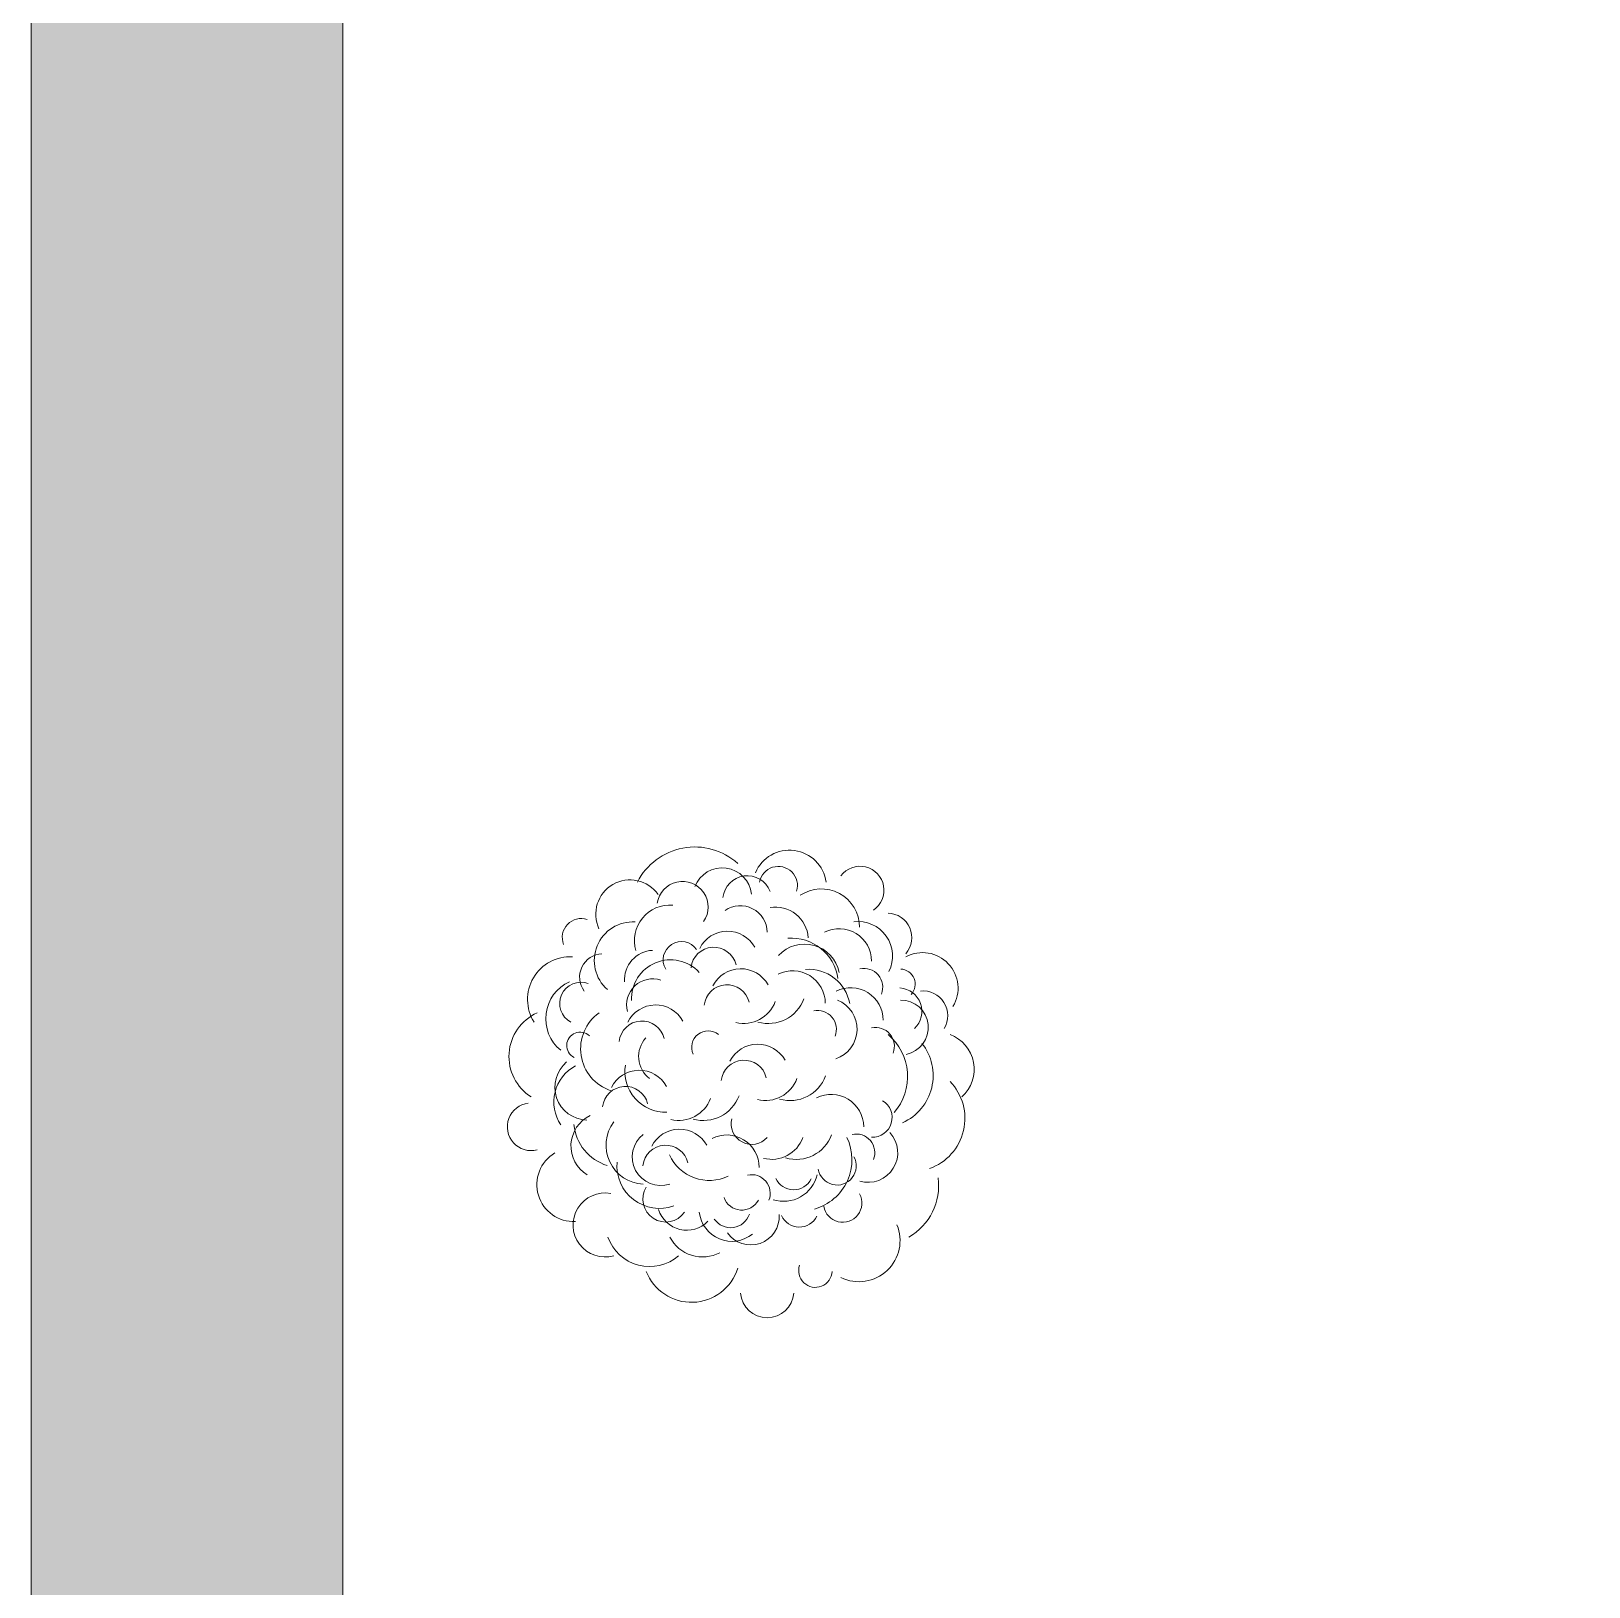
# Model space of a CAD drawing. Header units: millimetres. Extents: x 664 to 1534, y 1164 to 2765.
# Drawn here: x 683.48 to 690.98, y 1400.12 to 1407.6 of the extents above; entities that cross this region are included whole.
import ezdxf

# ---------------------------------------------------------------- set-up
doc = ezdxf.new("R2010")
doc.units = ezdxf.units.MM
for name, color, linetype, lineweight in [('Alambrado', 7, 'Continuous', 15), ('Calçadas', 7, 'Continuous', 13), ('Jardim', 92, 'Continuous', 20)]:
    doc.layers.add(name, color=color, linetype=linetype, lineweight=lineweight)
doc.linetypes.add('FENCELINE1', pattern='A,6.35,-2.54,[133,ltypeshp.shx,S=2.54,R=0,X=-2.54,Y=0],-2.54,25.4', length=36.83)

msp = doc.modelspace()

# ---------------------------------------------------------------- hatches: boundary and pattern name
at = {"layer": 'Calçadas'}
h = msp.add_hatch(dxfattribs=at)
h.set_pattern_fill('AR-SAND', color=256, scale=0.02, angle=-90, style=0)
h.set_pattern_definition([(307.5, (-540.2502, 1911.4388), (0.97882647, 0.03200063), [0, -0.77216, 0, -0.8636, 0, -0.8255]), (277.5, (-540.2502, 1911.4388), (1.4336502, -0.8990466), [0, -0.41656, 0, -0.69596, 0, -0.2667]), (237.5, (-540.2502, 1912.0636), (0.00287437, -1.58198474), [0, -0.254, 0, -0.9144, 0, -1.1938]), (227.5, (-540.2502, 1912.0636), (0.4458586, -1.5271129), [0, -0.127, 0, -0.59944, 0, -0.6858])])
h.paths.add_polyline_path([(683.4807, 1369.3206), (689.4807, 1358.0206), (689.4807, 1341.7749), (683.4807, 1330.7196), (683.4807, 1329.3387, 0.414214), (684.4807, 1328.3387), (684.9807, 1328.3387), (684.9807, 1328.6387), (684.9807, 1330.3387), (690.9807, 1341.3941), (690.9807, 1358.3941), (684.9807, 1369.6941), (684.9807, 1415.6941), (683.4807, 1415.6941)])
h.paths.add_polyline_path([(683.4807, 1294.8746), (684.9807, 1294.8746), (684.9807, 1323.3387), (684.4807, 1323.3387, 0.414214), (683.4807, 1322.3387)])

# ---------------------------------------------------------------- linework, layer by layer
at = {"layer": 'Alambrado', "linetype": 'FENCELINE1', "ltscale": 0.07}
msp.add_line((684.9807, 1415.6941), (684.9807, 1369.6941), dxfattribs=at)
at = {"layer": 'Calçadas'}
msp.add_line((683.4807, 1415.6941), (683.4807, 1369.3206), dxfattribs=at)
at = {"layer": 'Jardim'}
for centre, radius, start, end in [((686.6759, 1403.3668), 0.3106, 48.28337, 152.85399), ((687.1318, 1403.4837), 0.1784, 7.98267, 156.85447), ((686.8082, 1403.4346), 0.1421, 6.52948, 158.40049), ((687.0785, 1403.4922), 0.0918, 342.93671, 170.05732), ((687.4717, 1403.4694), 0.1152, 303.6973, 143.09374), ((686.3641, 1403.3541), 0.165, 35.1074, 205.13555), ((686.617, 1403.3883), 0.1233, 325.40107, 171.55952), ((686.9286, 1403.4212), 0.1179, 21.16688, 173.9023), ((687.2851, 1403.2914), 0.1842, 359.92819, 123.51165), ((686.1291, 1403.2424), 0.0911, 71.50625, 201.72963), ((686.5563, 1403.2271), 0.1709, 85.35064, 196.48032), ((686.8952, 1403.2654), 0.1292, 0.91964, 124.75563), ((687.0642, 1403.2291), 0.1588, 4.1483, 99.37848), ((687.6033, 1403.2413), 0.1177, 318.88006, 88.31284), ((686.3788, 1403.1307), 0.1866, 86.85597, 228.44396), ((686.8337, 1403.1219), 0.1501, 28.93752, 153.19587), ((687.3706, 1403.1277), 0.1565, 0.18665, 116.63362), ((687.4638, 1403.1536), 0.1646, 332.72766, 97.98182), ((686.4804, 1403.0373), 0.1429, 93.3457, 183.39687), ((686.6115, 1403.1343), 0.0881, 34.34073, 210.9284), ((686.7674, 1403.0845), 0.1103, 13.77423, 173.72093), ((687.2044, 1403.04), 0.1703, 11.45563, 137.24534), ((687.14, 1403.0116), 0.2276, 8.24003, 94.09258), ((686.0764, 1402.9437), 0.2057, 86.99493, 212.24909), ((686.2338, 1403.0516), 0.1123, 92.37076, 216.90541), ((686.5593, 1402.9461), 0.1883, 42.65784, 182.21739), ((687.7722, 1402.9977), 0.1714, 328.98613, 117.91307), ((686.1538, 1402.8509), 0.1956, 114.45392, 230.90089), ((686.128, 1402.9239), 0.1025, 69.89615, 241.56931), ((686.4734, 1402.9177), 0.1256, 71.85538, 194.98483), ((686.8973, 1402.9414), 0.1501, 28.93752, 153.19587), ((687.1479, 1402.9248), 0.1565, 0.18665, 116.63362), ((687.2241, 1402.8878), 0.2012, 10.21959, 94.20456), ((687.4907, 1403.0033), 0.0899, 338.10349, 102.63814), ((687.6643, 1403.017), 0.0729, 317.23898, 87.46236), ((686.831, 1402.904), 0.1103, 13.77423, 173.72093), ((687.4267, 1402.8432), 0.1565, 0.18665, 116.63362), ((687.6561, 1402.8859), 0.1133, 313.69062, 86.21275), ((687.7754, 1402.8663), 0.1186, 328.29983, 96.12531), ((686.0112, 1402.6693), 0.2302, 114.19546, 237.77892), ((686.3391, 1402.7065), 0.2129, 125.7229, 251.51261), ((686.4872, 1402.767), 0.1501, 28.93752, 153.19587), ((686.9124, 1402.9894), 0.161, 255.95233, 339.93729), ((687.0303, 1403.01), 0.1821, 253.97276, 339.82531), ((687.268, 1402.8004), 0.0899, 338.10349, 102.63814), ((687.3067, 1402.8006), 0.1507, 288.39057, 67.95012), ((687.6685, 1402.8088), 0.132, 280.84013, 90.86829), ((686.421, 1402.7296), 0.1103, 13.77423, 173.72093), ((687.5469, 1402.7189), 0.0899, 338.10349, 102.63814), ((686.1238, 1402.7221), 0.0644, 46.36687, 243.34511), ((686.5396, 1402.6693), 0.1339, 138.30862, 232.07705), ((686.7401, 1402.7129), 0.0794, 51.56054, 204.14125), ((686.9793, 1402.5783), 0.1501, 28.93752, 153.19587), ((687.437, 1402.5729), 0.2635, 318.76682, 49.8869), ((687.5752, 1402.5773), 0.2485, 294.0161, 38.58672), ((687.8439, 1402.6075), 0.1777, 311.61104, 69.97858), ((686.913, 1402.5409), 0.1103, 13.77423, 173.72093), ((686.1957, 1402.4497), 0.1985, 118.41557, 213.64575), ((686.1606, 1402.5215), 0.1586, 129.86765, 268.31469), ((686.4082, 1402.4524), 0.1501, 28.93752, 153.19587), ((686.5366, 1402.598), 0.1973, 171.2184, 271.44284), ((687.1345, 1402.639), 0.1821, 253.97276, 339.82531), ((686.3419, 1402.415), 0.1103, 13.77423, 173.72093), ((687.0165, 1402.6184), 0.161, 255.95233, 339.93729), ((687.7197, 1402.3714), 0.2568, 289.53628, 43.89293), ((685.8885, 1402.3307), 0.1148, 97.20398, 284.32459), ((686.5999, 1402.5225), 0.161, 255.95233, 339.93729), ((686.7179, 1402.5432), 0.1821, 253.97276, 339.82531), ((687.3326, 1402.3305), 0.1565, 0.18665, 116.63362), ((687.5318, 1402.3751), 0.0943, 266.89962, 59.63503), ((686.2411, 1402.2383), 0.1615, 115.18691, 239.0229), ((686.4362, 1402.242), 0.1877, 143.20479, 267.46313), ((686.9504, 1402.3454), 0.0992, 165.82781, 318.40852), ((686.3218, 1402.363), 0.2289, 185.46774, 252.96976), ((686.5129, 1402.1857), 0.1379, 128.0415, 287.9882), ((686.6023, 1402.169), 0.1501, 28.93752, 153.19587), ((686.8292, 1402.1349), 0.1565, 0.18665, 116.63362), ((687.0457, 1402.335), 0.161, 255.95233, 339.93729), ((687.1636, 1402.3556), 0.1821, 253.97276, 339.82531), ((687.1859, 1402.1726), 0.2466, 285.48567, 25.71011), ((687.4527, 1402.2062), 0.0899, 338.10349, 102.63814), ((687.5106, 1402.2063), 0.1427, 253.7154, 42.58721), ((686.093, 1402.0522), 0.1776, 120.79675, 272.66776), ((686.536, 1402.1315), 0.1103, 13.77423, 173.72093), ((686.5061, 1402.1433), 0.2054, 175.26901, 289.62566), ((686.746, 1402.2832), 0.2108, 204.49955, 295.61964), ((687.3612, 1402.1425), 0.0921, 189.43003, 28.82647), ((686.9493, 1402.0105), 0.0899, 338.10349, 102.63814), ((687.1031, 1402.1394), 0.1674, 252.57589, 346.34432), ((687.1516, 1402.1215), 0.0941, 204.6128, 334.04557), ((687.564, 1402.0485), 0.2862, 299.73501, 7.23703), ((686.2439, 1401.8582), 0.1541, 79.66834, 285.82679), ((686.5363, 1401.9825), 0.1101, 148.608, 325.19567), ((686.9022, 1402.0205), 0.0906, 199.42335, 331.94549), ((687.3884, 1401.9631), 0.0921, 189.43003, 28.82647), ((686.6374, 1401.9751), 0.1422, 197.34377, 315.71131), ((686.854, 1401.9364), 0.1571, 186.12264, 309.2521), ((686.8486, 1401.94), 0.0949, 214.03256, 341.85804), ((686.9455, 1401.8991), 0.1371, 214.71887, 3.6458), ((687.1787, 1401.9422), 0.0941, 204.6128, 334.04557), ((687.4661, 1401.7834), 0.1982, 244.13492, 22.58196), ((686.4588, 1401.8718), 0.2137, 199.61791, 310.74759), ((686.7141, 1401.8828), 0.1786, 207.61297, 297.66414), ((686.6599, 1401.7191), 0.2332, 201.12324, 342.71123), ((687.2565, 1401.6384), 0.0805, 160.63414, 357.61238), ((687.0244, 1401.5395), 0.1281, 184.16342, 355.83658)]:
    msp.add_arc(centre, radius, start, end, dxfattribs=at)

doc.saveas('drawing.dxf')
